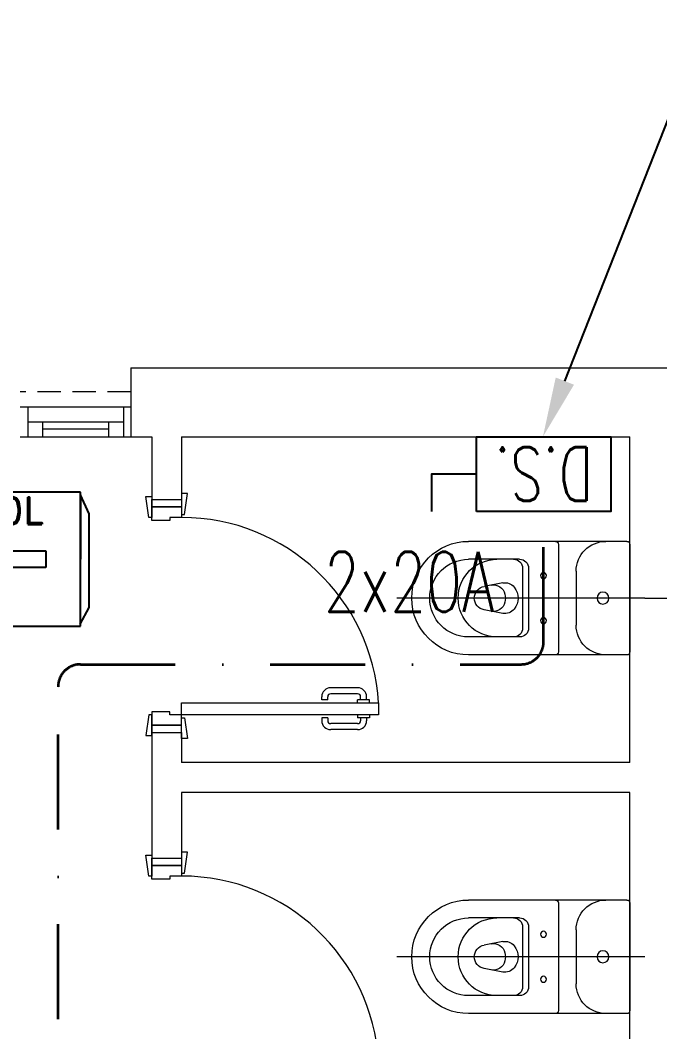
# Model space of a CAD drawing. Header units: inches. Extents: x -12418 to 57169, y -29325 to 19878.
# Drawn here: x 13478 to 15618, y 6582 to 9966 of the extents above; entities that cross this region are included whole.
import ezdxf
from ezdxf import colors
from ezdxf.entities.mleader import LeaderData, LeaderLine
from ezdxf.enums import TextEntityAlignment as Align
from ezdxf.math import Vec2, Vec3

# ---------------------------------------------------------------- set-up
doc = ezdxf.new("R2010")
doc.units = ezdxf.units.IN
doc.header["$LTSCALE"] = 25
doc.header["$MEASUREMENT"] = 0
doc.linetypes.add('00-Ground Floor$0$HIDDEN2', pattern=[0.1875, 0.125, -0.0625])
doc.linetypes.add('DASHDOT', pattern=[25.4, 12.7, -6.35, 0, -6.35])
doc.layers.get('0').update_dxf_attribs({"color": 8})
for name, color, linetype, lineweight in [('00-Ground Floor$0$Aluminum', 251, 'Continuous', 5), ('00-Ground Floor$0$Proj', 251, 'Continuous', 5), ('00-Ground Floor$0$SANIT', 250, 'Continuous', 5), ('00-Ground Floor$0$Walls', 251, 'Continuous', 5), ('00-Ground Floor$0$Wooden Joinery', 251, 'Continuous', 5), ('E-LITE-CLNG-CNDT', 6, 'DASHDOT', 35), ('E-POWR-CIRC-NUMB', 6, 'Continuous', 25), ('E-POWR-CLNG-CNDT', 6, 'DASHDOT', 35), ('E-POWR-CTRL-NUMB', 6, 'Continuous', 25), ('E-POWR-TEXT @ 100', 6, 'Continuous', 25)]:
    doc.layers.add(name, color=color, linetype=linetype, lineweight=lineweight)
for name, color, linetype in [('CARTOUCHE', 254, 'Continuous'), ('E-POWR-IDEN', 101, 'Continuous'), ('e-powr-swch @ 100', 191, 'Continuous'), ('PW-ACCESSORIES', 253, 'Continuous')]:
    doc.layers.add(name, color=color, linetype=linetype)
doc.styles.add('DC_Elc_Romans', font='elc_romans.shx', dxfattribs={"width": 0.7})
doc.styles.add('DC_Simplex', font='SIMPLEX.shx', dxfattribs={"width": 0.7})
doc.styles.add('ROMAND', font='romand.shx')

# ---------------------------------------------------------------- blocks, each defined once
blk = doc.blocks.new('00-Ground Floor$0$A$C72370EFE')
at = {"layer": '00-Ground Floor$0$Wooden Joinery'}
for p, q in [((-0.01, -0.03), (-0.01, -0.07)), ((0, -0.03), (-0.01, -0.03)), ((0.04, -0.03), (0.05, -0.03)), ((0.05, -0.03), (0.05, -0.07)), ((-0.01, -0.04), (-0.02, -0.04)), ((-0.01, -0.06), (-0.02, -0.06)), ((0.05, -0.04), (0.06, -0.04)), ((0.05, -0.06), (0.06, -0.06)), ((-0.05, -0.07), (-0.05, -0.16)), ((-0.03, -0.07), (-0.03, -0.16)), ((0, -0.07), (-0.01, -0.07)), ((0.04, -0.07), (0.05, -0.07)), ((0.07, -0.07), (0.07, -0.16)), ((0.09, -0.07), (0.09, -0.16)), ((-0.01, -0.17), (-0.02, -0.17)), ((-0.01, -0.19), (-0.02, -0.19)), ((-0.01, -0.17), (-0.01, -0.19)), ((0.05, -0.17), (0.06, -0.17)), ((0.05, -0.17), (0.05, -0.19)), ((0.05, -0.19), (0.06, -0.19))]:
    blk.add_line(p, q, dxfattribs=at)
for centre, radius, start, end in [((-0.02, -0.07), 0.03, 90, 180), ((-0.02, -0.07), 0.01, 90, 180), ((0.06, -0.07), 0.03, 0, 90), ((0.06, -0.07), 0.01, 0, 90), ((-0.02, -0.16), 0.03, 180, 270), ((-0.02, -0.16), 0.01, 180, 270), ((0.06, -0.16), 0.01, 270, 0), ((0.06, -0.16), 0.03, 270, 0)]:
    blk.add_arc(centre, radius, start, end, dxfattribs=at)
blk = doc.blocks.new('00-Ground Floor$0$A$C268A7CF0')
at = {"layer": '00-Ground Floor$0$Wooden Joinery'}
for points in [[(80, 758.8), (80, 768.8), (10, 778.8), (10, 758.8)], [(740, 758.8), (740, 768.8), (810, 778.8), (810, 758.8)], [(70, 658.8), (70, 648.8), (0, 638.8), (0, 658.8)], [(120, 658.8), (120, 0), (80, 0), (80, 658.8)], [(750, 658.8), (750, 648.8), (820, 638.8), (820, 658.8)]]:
    blk.add_lwpolyline(points, close=True, dxfattribs=at)
for points in [[(45, 658.8), (45, 758.8), (20, 758.8), (20, 658.8), (45, 658.8)], [(45, 658.8), (80, 658.8), (80, 698.8), (90, 698.8), (90, 758.8), (45, 758.8), (45, 658.8)], [(775, 658.8), (740, 658.8), (740, 698.8), (730, 698.8), (730, 758.8), (775, 758.8), (775, 658.8)], [(775, 658.8), (775, 758.8), (800, 758.8), (800, 658.8), (775, 658.8)]]:
    blk.add_lwpolyline(points, dxfattribs=at)
blk.add_arc((80, 658.8), 660, 273.4748, 0, dxfattribs=at)
at = {"layer": '00-Ground Floor$0$Wooden Joinery', "xscale": 999.9999999998854, "yscale": 999.9999999998854, "zscale": 999.9999999998854, "rotation": 180}
blk.add_blockref('00-Ground Floor$0$A$C72370EFE', (120, 0), dxfattribs=at)
blk = doc.blocks.new('00-Ground Floor$0$WC manta')
at = {"layer": '00-Ground Floor$0$SANIT'}
for p, q in [((-0.13, 0.18), (-0.13, -0.18)), ((-0.12, 0.19), (0.41, 0.19)), ((0.109, 0.18), (0.109, -0.18)), ((0.239, 0.13), (0.41, 0.13)), ((0.05, 0.09), (0.05, -0.09)), ((0.209, 0.1), (0.209, -0.1)), ((0.229, 0.1), (0.229, -0.1)), ((0.2955, 0.051), (0.3581, 0.0393)), ((-0.18, 0), (0.65, 0)), ((0.2955, -0.051), (0.3581, -0.0393)), ((0.239, -0.13), (0.41, -0.13)), ((-0.12, -0.19), (0.41, -0.19))]:
    blk.add_line(p, q, dxfattribs=at)
for centre, radius in [((0.159, 0.0752), 0.01), ((-0.04, 0), 0.02), ((0.159, -0.0753), 0.01)]:
    blk.add_circle(centre, radius, dxfattribs=at)
for centre, radius, start, end in [((-0.12, 0.18), 0.01, 90, 180), ((-0.05, 0.09), 0.1, 0, 90), ((0.119, 0.18), 0.01, 90, 180), ((0.41, 0), 0.19, 270, 90), ((0.239, 0.1), 0.03, 90, 180), ((0.259, 0.1), 0.03, 90, 180), ((0.3147, 0), 0.13, 270, 90), ((0.41, 0), 0.13, 270, 90), ((0.3029, 0), 0.0588, 141.525, 218.475), ((0.2882, 0.0117), 0.04, 79.4289, 141.525), ((0.3271, 0.0044), 0.04, 79.4289, 166.4176), ((0.3507, 0), 0.04, 280.5711, 79.4289), ((0.3454, 0), 0.0588, 166.4176, 193.5824), ((0.3271, -0.0044), 0.04, 193.5824, 280.5711), ((0.2882, -0.0117), 0.04, 218.475, 280.5711), ((-0.05, -0.09), 0.1, 270, 0), ((0.239, -0.1), 0.03, 180, 270), ((0.259, -0.1), 0.03, 180, 270), ((-0.12, -0.18), 0.01, 180, 270), ((0.119, -0.18), 0.01, 180, 270)]:
    blk.add_arc(centre, radius, start, end, dxfattribs=at)
blk = doc.blocks.new('00-Ground Floor')
at = {"layer": '00-Ground Floor$0$Aluminum'}
for p, q in [((13477.7, 8672.6), (13847.9, 8672.6, 0)), ((13502.7, 8672.6), (13502.7, 8572.6)), ((13822.9, 8672.6, 0), (13822.9, 8572.6, 0)), ((13502.7, 8622.6), (13822.9, 8622.6, 0)), ((13552.7, 8622.6), (13552.7, 8572.6)), ((13772.9, 8597.6, 0), (13552.7, 8597.6)), ((13772.9, 8622.6, 0), (13772.9, 8572.6, 0)), ((13477.7, 8572.6), (13847.9, 8572.6, 0))]:
    blk.add_line(p, q, dxfattribs=at)
at = {"layer": '00-Ground Floor$0$Proj', "linetype": '00-Ground Floor$0$HIDDEN2', "ltscale": 25}
blk.add_line((13847.9, 8722.6, 0), (13477.7, 8722.6), dxfattribs=at)
at = {"layer": '00-Ground Floor$0$SANIT'}
blk.add_line((15567.9, 8032.6, 0), (16397.9, 8032.6, 0), dxfattribs=at)
at = {"layer": '00-Ground Floor$0$Walls'}
for p, q in [((13847.9, 8802.6, 0), (15771.5, 8802.6, 0)), ((13847.9, 8802.6, 0), (13847.9, 8572.6, 0)), ((13847.9, 8572.6, 0), (13917.9, 8572.6, 0)), ((13917.9, 8572.6, 0), (13917.9, 8362.6, 0)), ((14017.9, 8572.6, 0), (15517.9, 8572.6, 0)), ((14017.9, 8572.6, 0), (14017.9, 8362.6, 0)), ((15517.9, 7482.6, 0), (15517.9, 8572.6, 0)), ((13917.9, 8362.6, 0), (14017.9, 8362.6, 0)), ((13917.9, 7582.6, 0), (14017.9, 7582.6, 0)), ((13917.9, 7582.6, 0), (13917.9, 7162.6, 0)), ((14017.9, 7582.6, 0), (14017.9, 7482.6, 0)), ((15517.9, 7482.6, 0), (14017.9, 7482.6, 0)), ((15517.9, 7382.6, 0), (14017.9, 7382.6, 0)), ((14017.9, 7382.6, 0), (14017.9, 7162.6, 0)), ((15517.9, 6282.6, 0), (15517.9, 7382.6, 0)), ((13917.9, 7162.6, 0), (14017.9, 7162.6, 0))]:
    blk.add_line(p, q, dxfattribs=at)
at = {"layer": '00-Ground Floor$0$SANIT', "xscale": -999.9999999999995, "yscale": 999.9999999999995, "zscale": 999.9999999999995}
for p in [(15387.9, 8032.6, 0), (15387.9, 6832.6, 0)]:
    blk.add_blockref('00-Ground Floor$0$WC manta', p, dxfattribs=at)
at = {"layer": '00-Ground Floor$0$Wooden Joinery', "rotation": 90.00000000000001}
for p in [(14676.7, 7562.6, 0), (14676.7, 6362.6, 0)]:
    blk.add_blockref('00-Ground Floor$0$A$C268A7CF0', p, dxfattribs=at)
blk = doc.blocks.new('EWHTOP VIEW80')
for p, q in [((46581.9, -910719), (46586.3, -910709.6)), ((46586.3, -910709.6), (46589.9, -910703.7)), ((46589.9, -910703.7), (46590.9, -910701.9)), ((47031.9, -910691.6), (46590.9, -910691.6)), ((46590.9, -910691.6), (46590.9, -911140.2)), ((46590.9, -910701.9), (46590.9, -910860.4)), ((47031.9, -910701), (47030.5, -911133.5)), ((47031.9, -911140.2), (47031.9, -910691.6)), ((47060.6, -910763.9), (47031.9, -910701)), ((46563, -910768.4), (46569.3, -910748.2)), ((46569.3, -910748.2), (46576, -910732)), ((46576, -910732), (46581.9, -910719)), ((46556.2, -910791.3), (46563, -910768.4)), ((46563.9, -910760.3), (46563.9, -910762.6)), ((46563.9, -910762.6), (46563.9, -910767.9)), ((46563.9, -910767.9), (46564.3, -910775.6)), ((46564.3, -910775.6), (46565.7, -910783.2)), ((46565.7, -910783.2), (46568.4, -910789.5)), ((46583.2, -910787.7), (46587.7, -910782.8)), ((47060.6, -911077.8), (47060.6, -910763.9)), ((46550.9, -910817.8), (46556.2, -910791.3)), ((46568.4, -910789.5), (46570.2, -910791.3)), ((46570.2, -910791.3), (46572.9, -910792.2)), ((46572.9, -910792.2), (46575.6, -910792.2)), ((46575.6, -910792.2), (46579.2, -910790.8)), ((46543.7, -910879.8), (46546.4, -910847)), ((46546.4, -910847), (46550.9, -910817.8)), ((46578.3, -910847.9), (46574.2, -910855.5)), ((46581.9, -910841.6), (46578.3, -910847.9)), ((46585.5, -910836.6), (46581.9, -910841.6)), ((46588.2, -910833.1), (46585.5, -910836.6)), ((46590.9, -910830.4), (46588.2, -910833.1)), ((46543.2, -910914.8), (46543.7, -910879.8)), ((46567, -910874.8), (46564.3, -910886.1)), ((46570.6, -910864.5), (46567, -910874.8)), ((46590.9, -910860.4), (46589.5, -911131.3)), ((46545.5, -910953), (46543.2, -910914.8)), ((46563, -910899.1), (46562.5, -910913.5)), ((46562.5, -910913.5), (46563.9, -910929.2)), ((46564.3, -910886.1), (46563, -910899.1)), ((46722, -910943.5), (46722, -910888.3)), ((46722, -910888.3), (46916.4, -910888.3)), ((46916.4, -910888.3), (46916.4, -910943.5)), ((46563.9, -910929.2), (46566.6, -910945.8)), ((46566.6, -910945.8), (46572, -910963.7)), ((46916.4, -910943.5), (46722, -910943.5)), ((46550.9, -910993.8), (46545.5, -910953)), ((46572, -910963.7), (46579.2, -910983.1)), ((46579.2, -910983.1), (46589.5, -911004.2)), ((46554.5, -911014.9), (46550.9, -910993.8)), ((46559.4, -911036.9), (46554.5, -911014.9)), ((46565.2, -911059.4), (46559.4, -911036.9)), ((46569.3, -911050.9), (46568.4, -911057.2)), ((46572.4, -911047.3), (46569.3, -911050.9)), ((46576.9, -911045.9), (46572.4, -911047.3)), ((46581.9, -911046.4), (46576.9, -911045.9)), ((46586.3, -911047.3), (46581.9, -911046.4)), ((46590.9, -911048.6), (46586.3, -911047.3)), ((46572, -911082.7), (46565.2, -911059.4)), ((46568.4, -911057.2), (46568.4, -911061.6)), ((46568.4, -911061.6), (46569.7, -911067)), ((46580.1, -911106.6), (46572, -911082.7)), ((47030.5, -911133.5), (47060.6, -911077.8)), ((46589.5, -911131.3), (46580.1, -911106.6)), ((46589.5, -911131.3), (46589.5, -911131.3)), ((46590.9, -911140.2), (47031.9, -911140.2)), ((47030.5, -911133.5), (47030.5, -911133.5))]:
    blk.add_line(p, q)
at = {"layer": 'CARTOUCHE', "insert": (46624.8, -910753.2), "char_height": 90, "attachment_point": 4, "style": 'ROMAND'}
blk.add_mtext(' 20L', dxfattribs=at)
blk = doc.blocks.new('*U28')
blk.add_lwpolyline([(-2.25, -2.5), (-2.25, 0), (2.25, 0), (2.25, -2.5)], close=True)
blk.add_lwpolyline([(-2.25, -1.25), (-3.75, -1.25), (-3.75, -2.5)])
at = {"layer": 'E-POWR-CIRC-NUMB', "style": 'DC_Simplex', "width": 0.7, "flags": 8}
blk.add_attdef('CIRCUIT', (4.233, 3.688), '', height=2, rotation=360, dxfattribs=at)
at = {"layer": 'E-POWR-CTRL-NUMB', "style": 'DC_Simplex', "width": 0.7, "flags": 8}
blk.add_attdef('AMPER', text='', height=2, rotation=360, dxfattribs=at).set_placement((4.233, 1.25), align=Align.MIDDLE_LEFT)
at = {"layer": 'E-POWR-IDEN', "style": 'DC_Simplex', "width": 0.7, "flags": 8}
blk.add_attdef('TYPE', text='', height=1.8, rotation=180, dxfattribs=at).set_placement((0, -1.25), align=Align.MIDDLE_CENTER)

msp = doc.modelspace()

# ---------------------------------------------------------------- linework, layer by layer
at = {"layer": 'E-POWR-CLNG-CNDT'}
msp.add_lwpolyline([(13604.2, -997.4), (13604.2, 7736.1, -0.414214), (13679.2, 7811.1), (15154.1, 7811.1, 0.414214), (15229.1, 7886.1), (15229.1, 8322.6)], format="xyb", dxfattribs=at)

# ---------------------------------------------------------------- block references
at = {"layer": 'E-LITE-CLNG-CNDT'}
msp.add_blockref('00-Ground Floor', (0, 0), dxfattribs=at)
at = {"layer": 'e-powr-swch @ 100'}
ref = msp.add_blockref('*U28', (15229.1, 8572.6, 0), dxfattribs=dict(at, xscale=100, yscale=100, zscale=100))
ref.add_attrib('TYPE', 'D.S.', dxfattribs={"layer": 'E-POWR-IDEN', "height": 180, "rotation": 180, "style": 'DC_Simplex', "width": 0.7, "flags": 8}).set_placement((15229.1, 8447.6, 0), align=Align.MIDDLE_CENTER)
ref.add_attrib('AMPER', '2x20A', dxfattribs={"layer": 'E-POWR-CTRL-NUMB', "height": 200, "rotation": 360, "style": 'DC_Simplex', "width": 0.7, "flags": 8}).set_placement((14494, 8087.1, 0), align=Align.MIDDLE_LEFT)
at = {"layer": 'PW-ACCESSORIES', "linetype": 'Continuous'}
msp.add_blockref('EWHTOP VIEW80', (-33352.7, 919078.7, 14.9), dxfattribs=at)

# ---------------------------------------------------------------- leaders
at = {"layer": 'E-POWR-TEXT @ 100'}
ml = msp.add_multileader_mtext('Standard', dxfattribs=at)
ml.set_content('FOR EXHAUST FAN EF-2', color=256, style='DC_Elc_Romans')
ml.set_leader_properties(color=45)
ml.build(insert=Vec2(0, 0))
ml.multileader.update_dxf_attribs({"dogleg_length": 2, "arrow_head_size": 200, "scale": 100})
ctx = ml.context
ctx.base_point, ctx.scale, ctx.char_height, ctx.arrow_head_size, ctx.landing_gap_size, ctx.plane_origin = Vec3(15820.6, 9863.2, 0), 100, 200, 200, 200, Vec3(13044, 7495.4, 0)
notes = []
notes.append((ctx, [(0, (1, 1, 0), (15735.9, 9863.2, 0), (1, 0), 84.7, [(0, [(15226.9, 8572.6, 0)], 0, [])])]))
ctx.mtext.insert, ctx.mtext.flow_direction = Vec3(16020.6, 9963.2, 0), 5
for ctx, leaders in notes:
    for number, flags, end, landing, length, lines in leaders:
        leader = LeaderData()
        leader.index, (leader.has_last_leader_line, leader.has_dogleg_vector, leader.attachment_direction) = number, flags
        leader.last_leader_point, leader.dogleg_vector, leader.dogleg_length = Vec3(end), Vec3(landing), length
        for number, points, colour, breaks in lines:
            line = LeaderLine()
            line.index, line.vertices, line.color, line.breaks = number, Vec3.list(points), colors.encode_raw_color(colour), breaks
            leader.lines.append(line)
        ctx.leaders.append(leader)

doc.saveas('drawing.dxf')
